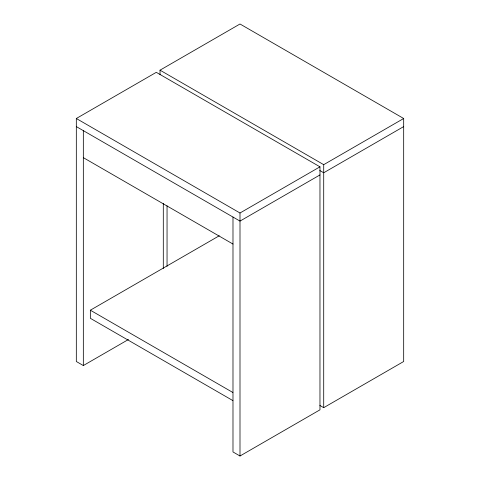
<?xml version="1.0" encoding="UTF-8"?>
<svg xmlns="http://www.w3.org/2000/svg" width="480" height="480" viewBox="0 0 480 480"><rect width="100%" height="100%" fill="white"/><g stroke="black" fill="none" stroke-linecap="round" stroke-linejoin="round"><path stroke-width="0.72" d="M128.478 339.486L83.334 365.55L76.32 361.5L76.32 118.5L156.288 72.33L319.968 166.83L319.968 409.83L240 456L232.986 451.95L232.986 217.05M160.032 74.586L160.032 70.17L240 24L403.68 118.5L403.68 361.5L323.712 407.67L319.884 405.462M76.32 118.5L240 213L319.968 166.83M160.032 70.17L323.712 164.67L403.68 118.5M319.968 174.93L240 221.1L76.32 126.6M403.68 126.6L323.712 172.77L319.812 170.52M232.872 400.584L90.348 318.3L90.348 310.2L219.27 235.77M83.334 157.65L232.986 244.05M90.348 310.2L232.872 392.484M323.712 164.67L323.712 407.67M240 213L240 456M167.046 205.758L167.046 266.352M163.302 203.424L163.302 268.512M83.334 130.65L83.334 365.55"/></g></svg>
